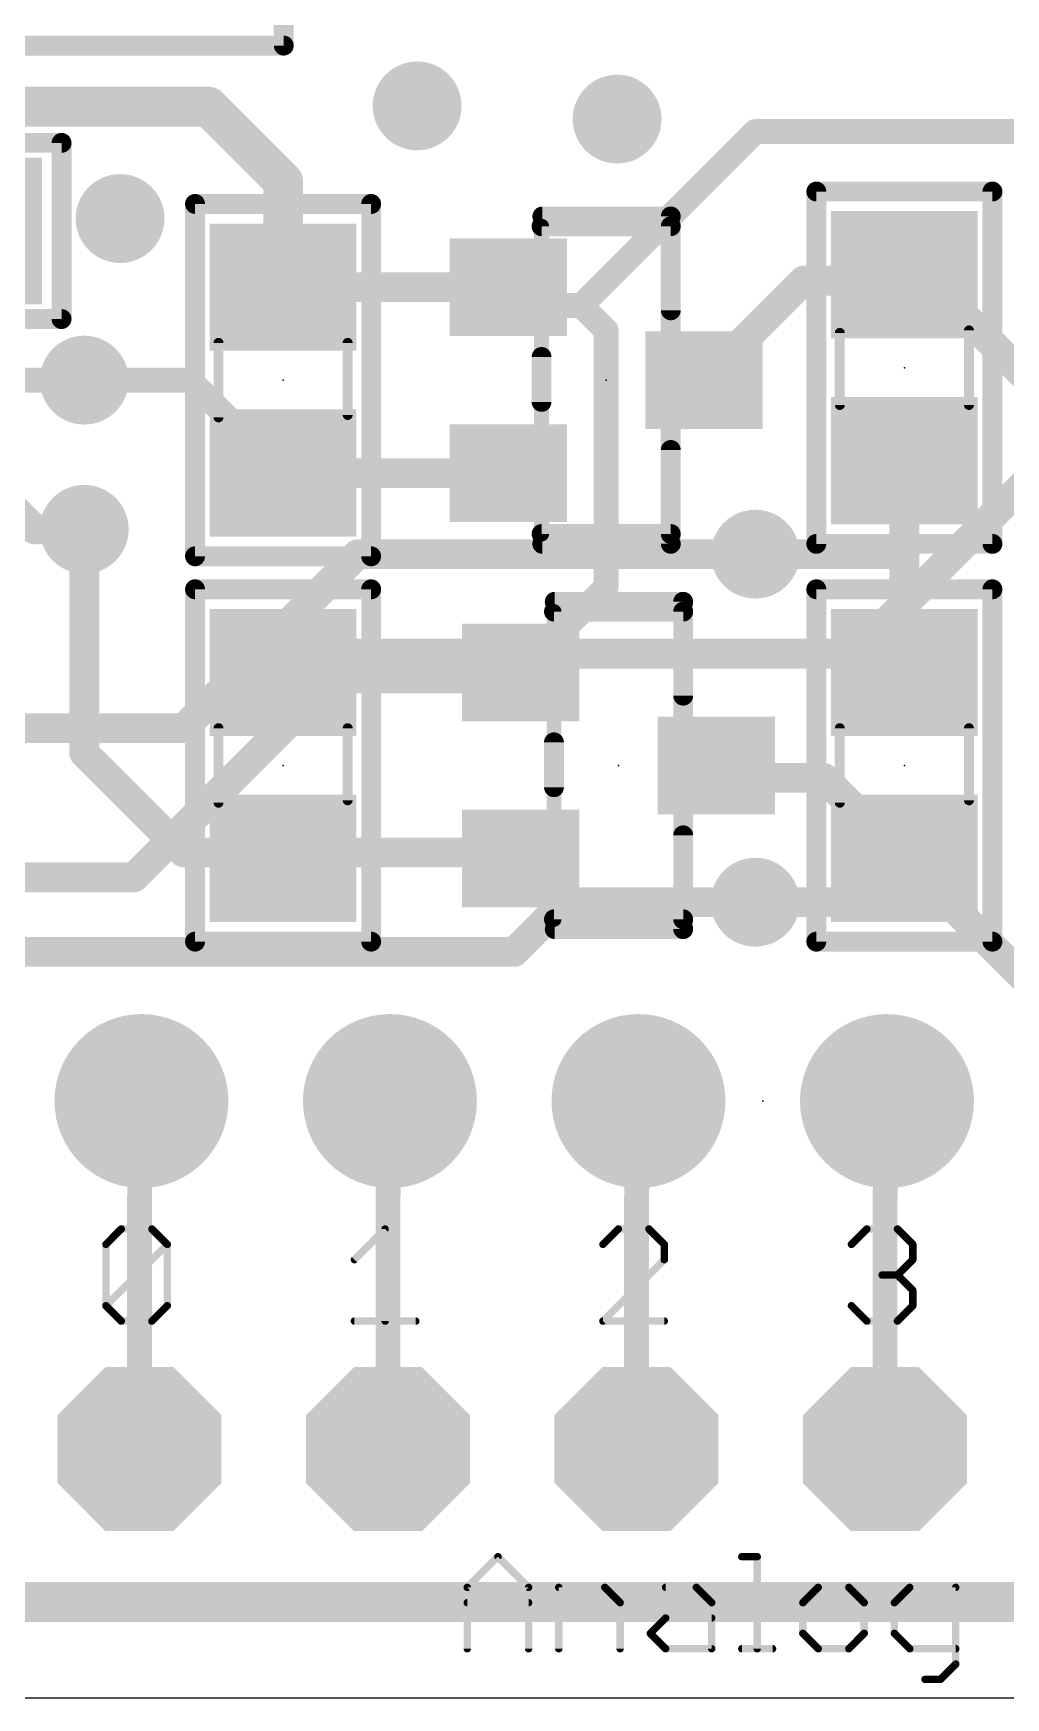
# Model space of a CAD drawing. Extents: x -16 to 117, y 0 to 53.
# Drawn here: x 33.51 to 43.45, y 0 to 17.01 of the extents above; entities that cross this region are included whole.
import ezdxf

# ---------------------------------------------------------------- set-up
doc = ezdxf.new("R2010")
doc.units = 0
for name, color, linetype in [('1', 12, 'CONTINUOUS'), ('16', 132, 'CONTINUOUS'), ('17', 110, 'CONTINUOUS'), ('18', 110, 'CONTINUOUS'), ('20', 53, 'CONTINUOUS'), ('21', 53, 'CONTINUOUS'), ('23', 53, 'CONTINUOUS'), ('51', 253, 'CONTINUOUS')]:
    doc.layers.add(name, color=color, linetype=linetype)

# ---------------------------------------------------------------- blocks, each defined once
blk = doc.blocks.new('RECT')
blk.add_solid([(-0.5, -0.5), (0.5, -0.5), (-0.5, 0.5), (0.5, 0.5)])
blk = doc.blocks.new('ROUNDP')
at = {"const_width": 0.5}
blk.add_lwpolyline([(0, -0.25, 1), (0, 0.25, 1), (0, -0.25)], format="xyb", dxfattribs=at)
blk = doc.blocks.new('OCTAGONP')
at = {"const_width": 0.5}
blk.add_lwpolyline([(-0.25, -0.1036), (-0.25, 0.1036), (-0.1036, 0.25), (0.1036, 0.25), (0.25, 0.1036), (0.25, -0.1036), (0.1036, -0.25), (-0.1036, -0.25), (-0.25, -0.1036), (-0.25, 0.1036)], dxfattribs=at)
blk = doc.blocks.new('ROUNDV')
at = {"const_width": 0.5}
blk.add_lwpolyline([(0, -0.25, 1), (0, 0.25, 1), (0, -0.25)], format="xyb", dxfattribs=at)

msp = doc.modelspace()

# ---------------------------------------------------------------- linework, layer by layer
at = {"layer": '1'}
for points, const_width in [([(35.306, 16.256), (32.512, 16.256)], 0.4064), ([(36.068, 15.494), (35.306, 16.256)], 0.4064), ([(39.116, 14.224), (40.894, 16.002)], 0.254), ([(40.894, 16.002), (44.704, 16.002)], 0.254), ([(36.068, 14.412), (36.068, 15.494)], 0.4064), ([(36.068, 14.412), (36.068, 14.478)], 0.3048), ([(36.068, 14.478), (36.134, 14.412)], 0.3048), ([(41.386, 14.478), (40.37, 13.462)], 0.3048), ([(42.418, 14.478), (41.386, 14.478)], 0.3048), ([(42.418, 14.478), (42.418, 14.539)], 0.3048), ([(42.672, 14.478), (42.418, 14.478)], 0.3048), ([(43.942, 13.208), (42.672, 14.478)], 0.3048), ([(36.134, 14.412), (38.37, 14.412)], 0.3048), ([(38.37, 14.412), (38.558, 14.224)], 0.254), ([(38.558, 14.224), (39.116, 14.224)], 0.254), ([(39.116, 14.224), (39.37, 13.97)], 0.254), ([(39.37, 13.97), (39.37, 11.348)], 0.254), ([(34.036, 13.462), (35.118, 13.462)], 0.254), ([(35.118, 13.462), (36.068, 12.512)], 0.254), ([(42.418, 12.639), (42.418, 12.7)], 0.3048), ([(42.418, 10.475), (42.418, 12.639)], 0.3048), ([(36.068, 12.512), (38.288, 12.512)], 0.3048), ([(38.288, 12.512), (38.354, 12.446)], 0.3048), ([(38.354, 12.446), (38.37, 12.462)], 0.3048), ([(38.37, 12.462), (38.37, 12.512)], 0.3048), ([(34.036, 11.938), (34.036, 9.652)], 0.3048), ([(40.894, 11.684), (42.418, 11.684)], 0.3048), ([(42.418, 11.684), (42.418, 10.475)], 0.3048), ([(39.37, 11.348), (38.497, 10.475)], 0.254), ([(36.129, 10.414), (36.068, 10.475)], 0.3048), ([(38.436, 10.414), (36.129, 10.414)], 0.3048), ([(38.497, 10.475), (38.436, 10.414)], 0.3048), ([(34.036, 9.652), (35.052, 8.636)], 0.3048), ([(40.624, 9.398), (40.497, 9.525)], 0.3048), ([(41.595, 9.398), (40.624, 9.398)], 0.3048), ([(42.418, 8.575), (41.595, 9.398)], 0.3048), ([(35.052, 8.636), (36.129, 8.636)], 0.3048), ([(36.129, 8.636), (36.068, 8.575)], 0.3048), ([(36.129, 8.636), (38.558, 8.636)], 0.3048), ([(38.558, 8.636), (38.497, 8.575)], 0.3048), ([(38.558, 8.636), (38.608, 8.636)], 0.3048), ([(42.418, 8.575), (44.704, 6.289)], 0.3048), ([(42.418, 8.128), (42.418, 8.575)], 0.3048), ([(40.894, 8.128), (42.418, 8.128)], 0.3048), ([(34.6, 5.0598), (34.6202, 6.096)], 0.254), ([(37.14, 5.0598), (37.1602, 6.096)], 0.254), ([(39.68, 5.0598), (39.7002, 6.096)], 0.254), ([(42.22, 5.0598), (42.2402, 6.096)], 0.254), ([(34.6, 2.54), (34.6, 5.0598)], 0.254), ([(37.14, 2.54), (37.14, 5.0598)], 0.254), ([(39.68, 2.54), (39.68, 5.0598)], 0.254), ([(42.22, 2.54), (42.22, 5.0598)], 0.254)]:
    msp.add_lwpolyline(points, dxfattribs=dict(at, const_width=const_width))
for points, const_width in [([(35.3778, 16.3278, 1), (35.2342, 16.1842)], 0.2032), ([(35.306, 16.1544, 1), (35.306, 16.3576)], 0.2032), ([(40.894, 16.0655, 1), (40.894, 15.9385)], 0.127), ([(40.9389, 15.9571, 1), (40.8491, 16.0469)], 0.127), ([(36.1696, 15.494, 1), (35.9664, 15.494)], 0.2032), ([(35.9962, 15.4222, 1), (36.1398, 15.5658)], 0.2032), ([(36.1442, 14.478, 1), (35.9918, 14.478)], 0.1524), ([(36.1219, 14.5319, 1), (36.0141, 14.4241)], 0.1524), ([(41.386, 14.5542, 1), (41.386, 14.4018)], 0.1524), ([(41.4399, 14.4241, 1), (41.3321, 14.5319)], 0.1524), ([(42.4942, 14.539, 1), (42.3418, 14.539)], 0.1524), ([(42.418, 14.5542, 1), (42.418, 14.4018)], 0.1524), ([(42.418, 14.4018, 1), (42.418, 14.5542)], 0.1524), ([(42.7259, 14.5319, 1), (42.6181, 14.4241)], 0.1524), ([(42.672, 14.4018, 1), (42.672, 14.5542)], 0.1524), ([(35.9664, 14.412, 1), (36.1696, 14.412)], 0.2032), ([(35.9918, 14.412, 1), (36.1442, 14.412)], 0.1524), ([(36.134, 14.4882, 1), (36.134, 14.3358)], 0.1524), ([(36.0801, 14.3581, 1), (36.1879, 14.4659)], 0.1524), ([(38.4149, 14.4569, 1), (38.3251, 14.3671)], 0.127), ([(38.37, 14.3358, 1), (38.37, 14.4882)], 0.1524), ([(42.3418, 14.478, 1), (42.4942, 14.478)], 0.1524), ([(38.558, 14.2875, 1), (38.558, 14.1605)], 0.127), ([(38.5131, 14.1791, 1), (38.6029, 14.2689)], 0.127), ([(39.1609, 14.2689, 1), (39.0711, 14.1791)], 0.127), ([(39.0711, 14.2689, 1), (39.1609, 14.1791)], 0.127), ([(39.116, 14.1605, 1), (39.116, 14.2875)], 0.127), ([(39.4335, 13.97, 1), (39.3065, 13.97)], 0.127), ([(39.3251, 13.9251, 1), (39.4149, 14.0149)], 0.127), ([(34.036, 13.5255, 1), (34.036, 13.3985)], 0.127), ([(35.1629, 13.5069, 1), (35.0731, 13.4171)], 0.127), ([(35.118, 13.3985, 1), (35.118, 13.5255)], 0.127), ([(40.3161, 13.5159, 1), (40.4239, 13.4081)], 0.1524), ([(42.4942, 12.7, 1), (42.3418, 12.7)], 0.1524), ([(42.4942, 12.639, 1), (42.3418, 12.639)], 0.1524), ([(36.068, 12.5882, 1), (36.068, 12.4358)], 0.1524), ([(36.0231, 12.4671, 1), (36.1129, 12.5569)], 0.127), ([(38.3419, 12.5659, 1), (38.2341, 12.4581)], 0.1524), ([(38.288, 12.4358, 1), (38.288, 12.5882)], 0.1524), ([(38.4462, 12.512, 1), (38.2938, 12.512)], 0.1524), ([(38.4239, 12.4081, 1), (38.3161, 12.5159)], 0.1524), ([(42.3418, 12.639, 1), (42.4942, 12.639)], 0.1524), ([(38.3001, 12.4999, 1), (38.4079, 12.3921)], 0.1524), ([(38.2938, 12.462, 1), (38.4462, 12.462)], 0.1524), ([(38.3001, 12.3921, 1), (38.4079, 12.4999)], 0.1524), ([(34.1122, 11.938, 1), (33.9598, 11.938)], 0.1524), ([(40.894, 11.7602, 1), (40.894, 11.6078)], 0.1524), ([(42.4942, 11.684, 1), (42.3418, 11.684)], 0.1524), ([(42.418, 11.6078, 1), (42.418, 11.7602)], 0.1524), ([(39.3065, 11.348, 1), (39.4335, 11.348)], 0.127), ([(39.4149, 11.3031, 1), (39.3251, 11.3929)], 0.127), ([(36.1219, 10.5289, 1), (36.0141, 10.4211)], 0.1524), ([(36.129, 10.4902, 1), (36.129, 10.3378)], 0.1524), ([(36.0751, 10.3601, 1), (36.1829, 10.4679)], 0.1524), ([(38.3821, 10.4679, 1), (38.4899, 10.3601)], 0.1524), ([(38.436, 10.3378, 1), (38.436, 10.4902)], 0.1524), ([(38.5509, 10.4211, 1), (38.4431, 10.5289)], 0.1524), ([(38.4521, 10.5199, 1), (38.5419, 10.4301)], 0.127), ([(42.3418, 10.475, 1), (42.4942, 10.475)], 0.1524), ([(42.3418, 10.475, 1), (42.4942, 10.475)], 0.1524), ([(34.0899, 9.7059, 1), (33.9821, 9.5981)], 0.1524), ([(33.9598, 9.652, 1), (34.1122, 9.652)], 0.1524), ([(40.5509, 9.5789, 1), (40.4431, 9.4711)], 0.1524), ([(40.624, 9.4742, 1), (40.624, 9.3218)], 0.1524), ([(40.5701, 9.3441, 1), (40.6779, 9.4519)], 0.1524), ([(41.6489, 9.4519, 1), (41.5411, 9.3441)], 0.1524), ([(41.595, 9.3218, 1), (41.595, 9.4742)], 0.1524), ([(35.052, 8.7122, 1), (35.052, 8.5598)], 0.1524), ([(34.9981, 8.5821, 1), (35.1059, 8.6899)], 0.1524), ([(36.0141, 8.6289, 1), (36.1219, 8.5211)], 0.1524), ([(36.129, 8.7122, 1), (36.129, 8.5598)], 0.1524), ([(36.1829, 8.5821, 1), (36.0751, 8.6899)], 0.1524), ([(36.129, 8.5598, 1), (36.129, 8.7122)], 0.1524), ([(38.4431, 8.6289, 1), (38.5509, 8.5211)], 0.1524), ([(38.558, 8.7122, 1), (38.558, 8.5598)], 0.1524), ([(38.6119, 8.5821, 1), (38.5041, 8.6899)], 0.1524), ([(38.558, 8.5598, 1), (38.558, 8.7122)], 0.1524), ([(38.608, 8.5598, 1), (38.608, 8.7122)], 0.1524), ([(42.4719, 8.6289, 1), (42.3641, 8.5211)], 0.1524), ([(42.4942, 8.575, 1), (42.3418, 8.575)], 0.1524), ([(42.3641, 8.5211, 1), (42.4719, 8.6289)], 0.1524), ([(40.894, 8.2042, 1), (40.894, 8.0518)], 0.1524), ([(42.3418, 8.128, 1), (42.4942, 8.128)], 0.1524), ([(42.418, 8.0518, 1), (42.418, 8.2042)], 0.1524), ([(34.6837, 6.0948, 1), (34.5567, 6.0972)], 0.127), ([(37.2237, 6.0948, 1), (37.0967, 6.0972)], 0.127), ([(39.7637, 6.0948, 1), (39.6367, 6.0972)], 0.127), ([(42.3037, 6.0948, 1), (42.1767, 6.0972)], 0.127), ([(34.6635, 5.0598, 1), (34.5365, 5.0598)], 0.127), ([(34.5365, 5.061, 1), (34.6635, 5.0586)], 0.127), ([(37.2035, 5.0598, 1), (37.0765, 5.0598)], 0.127), ([(37.0765, 5.061, 1), (37.2035, 5.0586)], 0.127), ([(39.7435, 5.0598, 1), (39.6165, 5.0598)], 0.127), ([(39.6165, 5.061, 1), (39.7435, 5.0586)], 0.127), ([(42.2835, 5.0598, 1), (42.1565, 5.0598)], 0.127), ([(42.1565, 5.061, 1), (42.2835, 5.0586)], 0.127), ([(34.5365, 2.54, 1), (34.6635, 2.54)], 0.127), ([(37.0765, 2.54, 1), (37.2035, 2.54)], 0.127), ([(39.6165, 2.54, 1), (39.7435, 2.54)], 0.127), ([(42.1565, 2.54, 1), (42.2835, 2.54)], 0.127)]:
    msp.add_lwpolyline(points, format="xyb", dxfattribs=dict(at, const_width=const_width))
at = {"layer": '16'}
for points, const_width in [([(20.574, 13.462), (34.036, 13.462)], 0.254), ([(32.512, 12.954), (33.528, 11.938)], 0.3048), ([(41.91, 10.668), (43.942, 12.7)], 0.3048), ([(33.528, 11.938), (34.036, 11.938)], 0.3048), ([(35.052, 9.906), (36.83, 11.684)], 0.3048), ([(36.83, 11.684), (40.894, 11.684)], 0.3048), ([(34.544, 8.382), (36.83, 10.668)], 0.3048), ([(36.83, 10.668), (41.91, 10.668)], 0.3048), ([(23.622, 9.906), (35.052, 9.906)], 0.3048), ([(19.812, 8.382), (34.544, 8.382)], 0.3048), ([(38.4302, 7.62), (38.9382, 8.128)], 0.3048), ([(38.9382, 8.128), (40.894, 8.128)], 0.3048), ([(18.796, 7.62), (38.4302, 7.62)], 0.3048), ([(0.366, 0.978), (52.436, 0.978)], 0.4064)]:
    msp.add_lwpolyline(points, dxfattribs=dict(at, const_width=const_width))
for points, const_width in [([(34.036, 13.3985, 1), (34.036, 13.5255)], 0.127), ([(33.528, 12.0142, 1), (33.528, 11.8618)], 0.1524), ([(34.036, 11.8618, 1), (34.036, 12.0142)], 0.1524), ([(33.4741, 11.8841, 1), (33.5819, 11.9919)], 0.1524), ([(36.83, 11.7602, 1), (36.83, 11.6078)], 0.1524), ([(36.8839, 11.6301, 1), (36.7761, 11.7379)], 0.1524), ([(40.894, 11.6078, 1), (40.894, 11.7602)], 0.1524), ([(36.83, 10.7442, 1), (36.83, 10.5918)], 0.1524), ([(36.8839, 10.6141, 1), (36.7761, 10.7219)], 0.1524), ([(41.8561, 10.7219, 1), (41.9639, 10.6141)], 0.1524), ([(41.91, 10.5918, 1), (41.91, 10.7442)], 0.1524), ([(34.9981, 9.9599, 1), (35.1059, 9.8521)], 0.1524), ([(35.052, 9.8298, 1), (35.052, 9.9822)], 0.1524), ([(34.4901, 8.4359, 1), (34.5979, 8.3281)], 0.1524), ([(34.544, 8.3058, 1), (34.544, 8.4582)], 0.1524), ([(38.9382, 8.2042, 1), (38.9382, 8.0518)], 0.1524), ([(38.9921, 8.0741, 1), (38.8843, 8.1819)], 0.1524), ([(40.894, 8.0518, 1), (40.894, 8.2042)], 0.1524), ([(38.3763, 7.6739, 1), (38.4841, 7.5661)], 0.1524), ([(38.4302, 7.5438, 1), (38.4302, 7.6962)], 0.1524)]:
    msp.add_lwpolyline(points, format="xyb", dxfattribs=dict(at, const_width=const_width))
at = {"layer": '20'}
msp.add_line((3, 0), (114.46, 0), dxfattribs=at)
at = {"layer": '21'}
for points, const_width in [([(36.075, 18.68), (36.075, 16.88)], 0.2032), ([(36.075, 16.88), (32.475, 16.88)], 0.2032), ([(30.204, 15.886), (33.804, 15.886)], 0.2032), ([(33.804, 15.886), (33.804, 14.086)], 0.2032), ([(41.518, 11.789), (41.518, 15.389)], 0.2032), ([(41.518, 15.389), (43.318, 15.389)], 0.2032), ([(43.318, 15.389), (43.318, 11.789)], 0.2032), ([(35.168, 15.262), (36.968, 15.262)], 0.2032), ([(35.168, 11.662), (35.168, 15.262)], 0.2032), ([(36.968, 15.262), (36.968, 11.662)], 0.2032), ([(38.7176, 15.1344), (40.0304, 15.1344)], 0.2032), ([(40.0304, 15.1344), (40.0304, 14.1756)], 0.2032), ([(33.804, 14.086), (30.204, 14.086)], 0.2032), ([(38.7096, 13.2396), (38.7096, 13.6984)], 0.2032), ([(40.0304, 12.7484), (40.0304, 11.7896)], 0.2032), ([(36.968, 11.662), (35.168, 11.662)], 0.2032), ([(40.0304, 11.7896), (38.7176, 11.7896)], 0.2032), ([(43.318, 11.789), (41.518, 11.789)], 0.2032), ([(35.168, 11.325), (36.968, 11.325)], 0.2032), ([(35.168, 7.725), (35.168, 11.325)], 0.2032), ([(36.968, 11.325), (36.968, 7.725)], 0.2032), ([(41.518, 11.325), (43.318, 11.325)], 0.2032), ([(41.518, 7.725), (41.518, 11.325)], 0.2032), ([(43.318, 11.325), (43.318, 7.725)], 0.2032), ([(38.8446, 11.1974), (40.1574, 11.1974)], 0.2032), ([(40.1574, 11.1974), (40.1574, 10.2386)], 0.2032), ([(38.8366, 9.3026), (38.8366, 9.7614)], 0.2032), ([(40.1574, 8.8114), (40.1574, 7.8526)], 0.2032), ([(36.968, 7.725), (35.168, 7.725)], 0.2032), ([(40.1574, 7.8526), (38.8446, 7.8526)], 0.2032), ([(43.318, 7.725), (41.518, 7.725)], 0.2032), ([(34.2571, 4.6319), (34.4139, 4.7887)], 0.0762), ([(34.4139, 4.7887), (34.7274, 4.7887)], 0.0762), ([(34.7274, 4.7887), (34.8842, 4.6319)], 0.0762), ([(36.7971, 4.4752), (37.1106, 4.7887)], 0.0762), ([(37.1106, 4.7887), (37.1106, 3.8481)], 0.0762), ([(39.4939, 4.7887), (39.3371, 4.6319)], 0.0762), ([(39.8074, 4.7887), (39.4939, 4.7887)], 0.0762), ([(39.9642, 4.6319), (39.8074, 4.7887)], 0.0762), ([(41.8771, 4.6319), (42.0339, 4.7887)], 0.0762), ([(42.0339, 4.7887), (42.3474, 4.7887)], 0.0762), ([(42.3474, 4.7887), (42.5042, 4.6319)], 0.0762), ([(34.2571, 4.0049), (34.2571, 4.6319)], 0.0762), ([(34.2571, 4.0049), (34.8842, 4.6319)], 0.0762), ([(34.8842, 4.6319), (34.8842, 4.0049)], 0.0762), ([(39.9642, 4.4752), (39.9642, 4.6319)], 0.0762), ([(42.5042, 4.6319), (42.5042, 4.4752)], 0.0762), ([(39.3371, 3.8481), (39.9642, 4.4752)], 0.0762), ([(42.5042, 4.4752), (42.3474, 4.3184)], 0.0762), ([(42.3474, 4.3184), (42.1906, 4.3184)], 0.0762), ([(42.3474, 4.3184), (42.5042, 4.1616)], 0.0762), ([(42.5042, 4.1616), (42.5042, 4.0049)], 0.0762), ([(34.4139, 3.8481), (34.2571, 4.0049)], 0.0762), ([(34.8842, 4.0049), (34.7274, 3.8481)], 0.0762), ([(42.0339, 3.8481), (41.8771, 4.0049)], 0.0762), ([(42.5042, 4.0049), (42.3474, 3.8481)], 0.0762), ([(34.7274, 3.8481), (34.4139, 3.8481)], 0.0762), ([(36.7971, 3.8481), (37.4242, 3.8481)], 0.0762), ([(39.9642, 3.8481), (39.3371, 3.8481)], 0.0762), ([(42.3474, 3.8481), (42.0339, 3.8481)], 0.0762), ([(37.9502, 1.1275), (38.2637, 1.441)], 0.0762), ([(38.2637, 1.441), (38.5773, 1.1275)], 0.0762), ([(40.7568, 1.441), (40.9135, 1.441)], 0.0762), ([(40.9135, 1.441), (40.9135, 0.5004)], 0.0762), ([(37.9502, 0.5004), (37.9502, 1.1275)], 0.0762), ([(38.5773, 1.1275), (38.5773, 0.5004)], 0.0762), ([(38.8857, 0.5004), (38.8857, 1.1275)], 0.0762), ([(38.8857, 1.1275), (39.356, 1.1275)], 0.0762), ([(39.356, 1.1275), (39.5128, 0.9707)], 0.0762), ([(39.978, 1.1275), (40.2915, 1.1275)], 0.0762), ([(40.2915, 1.1275), (40.4483, 0.9707)], 0.0762), ([(41.5372, 1.1275), (41.3804, 0.9707)], 0.0762), ([(41.8507, 1.1275), (41.5372, 1.1275)], 0.0762), ([(42.0075, 0.9707), (41.8507, 1.1275)], 0.0762), ([(42.4727, 1.1275), (42.316, 0.9707)], 0.0762), ([(42.943, 1.1275), (42.4727, 1.1275)], 0.0762), ([(42.943, 0.3436), (42.943, 1.1275)], 0.0762), ([(37.9502, 0.9707), (38.5773, 0.9707)], 0.0762), ([(39.5128, 0.9707), (39.5128, 0.5004)], 0.0762), ([(39.8212, 0.6572), (39.978, 0.8139)], 0.0762), ([(39.978, 0.8139), (40.4483, 0.8139)], 0.0762), ([(40.4483, 0.9707), (40.4483, 0.5004)], 0.0762), ([(41.3804, 0.9707), (41.3804, 0.6572)], 0.0762), ([(42.0075, 0.6572), (42.0075, 0.9707)], 0.0762), ([(42.316, 0.9707), (42.316, 0.6572)], 0.0762), ([(39.978, 0.5004), (39.8212, 0.6572)], 0.0762), ([(41.3804, 0.6572), (41.5372, 0.5004)], 0.0762), ([(41.8507, 0.5004), (42.0075, 0.6572)], 0.0762), ([(42.316, 0.6572), (42.4727, 0.5004)], 0.0762), ([(40.4483, 0.5004), (39.978, 0.5004)], 0.0762), ([(40.7568, 0.5004), (41.0703, 0.5004)], 0.0762), ([(41.5372, 0.5004), (41.8507, 0.5004)], 0.0762), ([(42.4727, 0.5004), (42.943, 0.5004)], 0.0762), ([(42.7863, 0.1869), (42.943, 0.3436)], 0.0762), ([(42.6295, 0.1869), (42.7863, 0.1869)], 0.0762)]:
    msp.add_lwpolyline(points, dxfattribs=dict(at, const_width=const_width))
for points, const_width in [([(36.0242, 16.88, 1), (36.1258, 16.88)], 0.1016), ([(36.075, 16.8292, 1), (36.075, 16.9308)], 0.1016), ([(33.8548, 15.886, 1), (33.7532, 15.886)], 0.1016), ([(33.804, 15.8352, 1), (33.804, 15.9368)], 0.1016), ([(41.5688, 15.389, 1), (41.4672, 15.389)], 0.1016), ([(41.518, 15.4398, 1), (41.518, 15.3382)], 0.1016), ([(43.3688, 15.389, 1), (43.2672, 15.389)], 0.1016), ([(43.318, 15.3382, 1), (43.318, 15.4398)], 0.1016), ([(35.168, 15.3128, 1), (35.168, 15.2112)], 0.1016), ([(35.2188, 15.262, 1), (35.1172, 15.262)], 0.1016), ([(37.0188, 15.262, 1), (36.9172, 15.262)], 0.1016), ([(36.968, 15.2112, 1), (36.968, 15.3128)], 0.1016), ([(38.7176, 15.1852, 1), (38.7176, 15.0836)], 0.1016), ([(40.0812, 15.1344, 1), (39.9796, 15.1344)], 0.1016), ([(40.0304, 15.0836, 1), (40.0304, 15.1852)], 0.1016), ([(33.7532, 14.086, 1), (33.8548, 14.086)], 0.1016), ([(33.804, 14.0352, 1), (33.804, 14.1368)], 0.1016), ([(39.9796, 14.1756, 1), (40.0812, 14.1756)], 0.1016), ([(38.7604, 13.6984, 1), (38.6588, 13.6984)], 0.1016), ([(38.6588, 13.2396, 1), (38.7604, 13.2396)], 0.1016), ([(40.0812, 12.7484, 1), (39.9796, 12.7484)], 0.1016), ([(35.168, 11.7128, 1), (35.168, 11.6112)], 0.1016), ([(36.968, 11.6112, 1), (36.968, 11.7128)], 0.1016), ([(38.7176, 11.8404, 1), (38.7176, 11.7388)], 0.1016), ([(39.9796, 11.7896, 1), (40.0812, 11.7896)], 0.1016), ([(40.0304, 11.7388, 1), (40.0304, 11.8404)], 0.1016), ([(41.518, 11.8398, 1), (41.518, 11.7382)], 0.1016), ([(41.4672, 11.789, 1), (41.5688, 11.789)], 0.1016), ([(43.2672, 11.789, 1), (43.3688, 11.789)], 0.1016), ([(43.318, 11.7382, 1), (43.318, 11.8398)], 0.1016), ([(35.1172, 11.662, 1), (35.2188, 11.662)], 0.1016), ([(36.9172, 11.662, 1), (37.0188, 11.662)], 0.1016), ([(35.168, 11.3758, 1), (35.168, 11.2742)], 0.1016), ([(35.2188, 11.325, 1), (35.1172, 11.325)], 0.1016), ([(37.0188, 11.325, 1), (36.9172, 11.325)], 0.1016), ([(36.968, 11.2742, 1), (36.968, 11.3758)], 0.1016), ([(41.518, 11.3758, 1), (41.518, 11.2742)], 0.1016), ([(41.5688, 11.325, 1), (41.4672, 11.325)], 0.1016), ([(43.3688, 11.325, 1), (43.2672, 11.325)], 0.1016), ([(43.318, 11.2742, 1), (43.318, 11.3758)], 0.1016), ([(38.8446, 11.2482, 1), (38.8446, 11.1466)], 0.1016), ([(40.2082, 11.1974, 1), (40.1066, 11.1974)], 0.1016), ([(40.1574, 11.1466, 1), (40.1574, 11.2482)], 0.1016), ([(40.1066, 10.2386, 1), (40.2082, 10.2386)], 0.1016), ([(38.8874, 9.7614, 1), (38.7858, 9.7614)], 0.1016), ([(38.7858, 9.3026, 1), (38.8874, 9.3026)], 0.1016), ([(40.2082, 8.8114, 1), (40.1066, 8.8114)], 0.1016), ([(35.168, 7.7758, 1), (35.168, 7.6742)], 0.1016), ([(36.968, 7.6742, 1), (36.968, 7.7758)], 0.1016), ([(38.8446, 7.9034, 1), (38.8446, 7.8018)], 0.1016), ([(40.1066, 7.8526, 1), (40.2082, 7.8526)], 0.1016), ([(40.1574, 7.8018, 1), (40.1574, 7.9034)], 0.1016), ([(41.518, 7.7758, 1), (41.518, 7.6742)], 0.1016), ([(43.318, 7.6742, 1), (43.318, 7.7758)], 0.1016), ([(35.1172, 7.725, 1), (35.2188, 7.725)], 0.1016), ([(36.9172, 7.725, 1), (37.0188, 7.725)], 0.1016), ([(41.4672, 7.725, 1), (41.5688, 7.725)], 0.1016), ([(43.2672, 7.725, 1), (43.3688, 7.725)], 0.1016), ([(34.4139, 4.8078, 1), (34.4139, 4.7697)], 0.0381), ([(34.4273, 4.7752, 1), (34.4004, 4.8022)], 0.0381), ([(34.7409, 4.8022, 1), (34.7139, 4.7752)], 0.0381), ([(34.7274, 4.7697, 1), (34.7274, 4.8078)], 0.0381), ([(37.1297, 4.7887, 1), (37.0916, 4.7887)], 0.0381), ([(37.1241, 4.7752, 1), (37.0972, 4.8022)], 0.0381), ([(39.4939, 4.8078, 1), (39.4939, 4.7697)], 0.0381), ([(39.5073, 4.7752, 1), (39.4804, 4.8022)], 0.0381), ([(39.8209, 4.8022, 1), (39.7939, 4.7752)], 0.0381), ([(39.8074, 4.7697, 1), (39.8074, 4.8078)], 0.0381), ([(42.0339, 4.8078, 1), (42.0339, 4.7697)], 0.0381), ([(42.0473, 4.7752, 1), (42.0204, 4.8022)], 0.0381), ([(42.3609, 4.8022, 1), (42.3339, 4.7752)], 0.0381), ([(42.3474, 4.7697, 1), (42.3474, 4.8078)], 0.0381), ([(34.2436, 4.6454, 1), (34.2706, 4.6185)], 0.0381), ([(34.2762, 4.6319, 1), (34.2381, 4.6319)], 0.0381), ([(34.9032, 4.6319, 1), (34.8651, 4.6319)], 0.0381), ([(34.8976, 4.6185, 1), (34.8707, 4.6454)], 0.0381), ([(34.8707, 4.6185, 1), (34.8976, 4.6454)], 0.0381), ([(39.3236, 4.6454, 1), (39.3506, 4.6185)], 0.0381), ([(39.9832, 4.6319, 1), (39.9451, 4.6319)], 0.0381), ([(39.9507, 4.6185, 1), (39.9776, 4.6454)], 0.0381), ([(41.8636, 4.6454, 1), (41.8906, 4.6185)], 0.0381), ([(42.5232, 4.6319, 1), (42.4851, 4.6319)], 0.0381), ([(42.4907, 4.6185, 1), (42.5176, 4.6454)], 0.0381), ([(36.7836, 4.4886, 1), (36.8106, 4.4617)], 0.0381), ([(39.9451, 4.4752, 1), (39.9832, 4.4752)], 0.0381), ([(39.9776, 4.4617, 1), (39.9507, 4.4886)], 0.0381), ([(42.4851, 4.4752, 1), (42.5232, 4.4752)], 0.0381), ([(42.5176, 4.4617, 1), (42.4907, 4.4886)], 0.0381), ([(42.1906, 4.3375, 1), (42.1906, 4.2994)], 0.0381), ([(42.3609, 4.3319, 1), (42.3339, 4.3049)], 0.0381), ([(42.3339, 4.3319, 1), (42.3609, 4.3049)], 0.0381), ([(42.3474, 4.2994, 1), (42.3474, 4.3375)], 0.0381), ([(42.5232, 4.1616, 1), (42.4851, 4.1616)], 0.0381), ([(42.4907, 4.1482, 1), (42.5176, 4.1751)], 0.0381), ([(34.2706, 4.0183, 1), (34.2436, 3.9914)], 0.0381), ([(34.2436, 4.0183, 1), (34.2706, 3.9914)], 0.0381), ([(34.2381, 4.0049, 1), (34.2762, 4.0049)], 0.0381), ([(34.8651, 4.0049, 1), (34.9032, 4.0049)], 0.0381), ([(34.8976, 3.9914, 1), (34.8707, 4.0183)], 0.0381), ([(41.8906, 4.0183, 1), (41.8636, 3.9914)], 0.0381), ([(42.4851, 4.0049, 1), (42.5232, 4.0049)], 0.0381), ([(42.5176, 3.9914, 1), (42.4907, 4.0183)], 0.0381), ([(34.4139, 3.8672, 1), (34.4139, 3.8291)], 0.0381), ([(34.4004, 3.8346, 1), (34.4273, 3.8616)], 0.0381), ([(34.7139, 3.8616, 1), (34.7409, 3.8346)], 0.0381), ([(34.7274, 3.8291, 1), (34.7274, 3.8672)], 0.0381), ([(36.7971, 3.8672, 1), (36.7971, 3.8291)], 0.0381), ([(37.0916, 3.8481, 1), (37.1297, 3.8481)], 0.0381), ([(37.4242, 3.8291, 1), (37.4242, 3.8672)], 0.0381), ([(39.3371, 3.8672, 1), (39.3371, 3.8291)], 0.0381), ([(39.3236, 3.8616, 1), (39.3506, 3.8346)], 0.0381), ([(39.9642, 3.8291, 1), (39.9642, 3.8672)], 0.0381), ([(42.0339, 3.8672, 1), (42.0339, 3.8291)], 0.0381), ([(42.0204, 3.8346, 1), (42.0473, 3.8616)], 0.0381), ([(42.3339, 3.8616, 1), (42.3609, 3.8346)], 0.0381), ([(42.3474, 3.8291, 1), (42.3474, 3.8672)], 0.0381), ([(38.2772, 1.4545, 1), (38.2503, 1.4275)], 0.0381), ([(38.2772, 1.4275, 1), (38.2503, 1.4545)], 0.0381), ([(40.7568, 1.4601, 1), (40.7568, 1.422)], 0.0381), ([(40.9326, 1.441, 1), (40.8945, 1.441)], 0.0381), ([(40.9135, 1.422, 1), (40.9135, 1.4601)], 0.0381), ([(37.9693, 1.1275, 1), (37.9312, 1.1275)], 0.0381), ([(37.9367, 1.1409, 1), (37.9637, 1.114)], 0.0381), ([(38.5963, 1.1275, 1), (38.5582, 1.1275)], 0.0381), ([(38.5638, 1.114, 1), (38.5907, 1.1409)], 0.0381), ([(38.8857, 1.1465, 1), (38.8857, 1.1084)], 0.0381), ([(38.9048, 1.1275, 1), (38.8667, 1.1275)], 0.0381), ([(39.3695, 1.1409, 1), (39.3425, 1.114)], 0.0381), ([(39.356, 1.1084, 1), (39.356, 1.1465)], 0.0381), ([(39.978, 1.1465, 1), (39.978, 1.1084)], 0.0381), ([(40.305, 1.1409, 1), (40.2781, 1.114)], 0.0381), ([(40.2915, 1.1084, 1), (40.2915, 1.1465)], 0.0381), ([(41.5372, 1.1465, 1), (41.5372, 1.1084)], 0.0381), ([(41.5507, 1.114, 1), (41.5237, 1.1409)], 0.0381), ([(41.8642, 1.1409, 1), (41.8373, 1.114)], 0.0381), ([(41.8507, 1.1084, 1), (41.8507, 1.1465)], 0.0381), ([(42.4727, 1.1465, 1), (42.4727, 1.1084)], 0.0381), ([(42.4862, 1.114, 1), (42.4592, 1.1409)], 0.0381), ([(42.9621, 1.1275, 1), (42.924, 1.1275)], 0.0381), ([(42.943, 1.1084, 1), (42.943, 1.1465)], 0.0381), ([(37.9502, 0.9898, 1), (37.9502, 0.9516)], 0.0381), ([(38.5773, 0.9516, 1), (38.5773, 0.9898)], 0.0381), ([(39.5318, 0.9707, 1), (39.4937, 0.9707)], 0.0381), ([(39.4993, 0.9572, 1), (39.5263, 0.9842)], 0.0381), ([(39.978, 0.833, 1), (39.978, 0.7949)], 0.0381), ([(39.9915, 0.8005, 1), (39.9645, 0.8274)], 0.0381), ([(40.4674, 0.9707, 1), (40.4293, 0.9707)], 0.0381), ([(40.4348, 0.9572, 1), (40.4618, 0.9842)], 0.0381), ([(40.4483, 0.7949, 1), (40.4483, 0.833)], 0.0381), ([(41.367, 0.9842, 1), (41.3939, 0.9572)], 0.0381), ([(41.3995, 0.9707, 1), (41.3614, 0.9707)], 0.0381), ([(42.0266, 0.9707, 1), (41.9885, 0.9707)], 0.0381), ([(41.994, 0.9572, 1), (42.021, 0.9842)], 0.0381), ([(42.3025, 0.9842, 1), (42.3294, 0.9572)], 0.0381), ([(42.335, 0.9707, 1), (42.2969, 0.9707)], 0.0381), ([(39.8347, 0.6706, 1), (39.8078, 0.6437)], 0.0381), ([(39.8078, 0.6706, 1), (39.8347, 0.6437)], 0.0381), ([(41.3939, 0.6706, 1), (41.367, 0.6437)], 0.0381), ([(42.021, 0.6437, 1), (41.994, 0.6706)], 0.0381), ([(42.3294, 0.6706, 1), (42.3025, 0.6437)], 0.0381), ([(37.9312, 0.5004, 1), (37.9693, 0.5004)], 0.0381), ([(38.5582, 0.5004, 1), (38.5963, 0.5004)], 0.0381), ([(38.8667, 0.5004, 1), (38.9048, 0.5004)], 0.0381), ([(39.4937, 0.5004, 1), (39.5318, 0.5004)], 0.0381), ([(39.978, 0.5195, 1), (39.978, 0.4814)], 0.0381), ([(39.9645, 0.4869, 1), (39.9915, 0.5139)], 0.0381), ([(40.4293, 0.5004, 1), (40.4674, 0.5004)], 0.0381), ([(40.4483, 0.4814, 1), (40.4483, 0.5195)], 0.0381), ([(40.7568, 0.5195, 1), (40.7568, 0.4814)], 0.0381), ([(40.8945, 0.5004, 1), (40.9326, 0.5004)], 0.0381), ([(41.0703, 0.4814, 1), (41.0703, 0.5195)], 0.0381), ([(41.3614, 0.6572, 1), (41.3995, 0.6572)], 0.0381), ([(41.5372, 0.5195, 1), (41.5372, 0.4814)], 0.0381), ([(41.5237, 0.4869, 1), (41.5507, 0.5139)], 0.0381), ([(41.8373, 0.5139, 1), (41.8642, 0.4869)], 0.0381), ([(41.8507, 0.4814, 1), (41.8507, 0.5195)], 0.0381), ([(41.9885, 0.6572, 1), (42.0266, 0.6572)], 0.0381), ([(42.2969, 0.6572, 1), (42.335, 0.6572)], 0.0381), ([(42.4727, 0.5195, 1), (42.4727, 0.4814)], 0.0381), ([(42.4592, 0.4869, 1), (42.4862, 0.5139)], 0.0381), ([(42.943, 0.4814, 1), (42.943, 0.5195)], 0.0381), ([(42.924, 0.3436, 1), (42.9621, 0.3436)], 0.0381), ([(42.9565, 0.3302, 1), (42.9296, 0.3571)], 0.0381), ([(42.6295, 0.2059, 1), (42.6295, 0.1678)], 0.0381), ([(42.7728, 0.2003, 1), (42.7997, 0.1734)], 0.0381), ([(42.7863, 0.1678, 1), (42.7863, 0.2059)], 0.0381)]:
    msp.add_lwpolyline(points, format="xyb", dxfattribs=dict(at, const_width=const_width))
at = {"layer": '23'}
for p in [(36.068, 13.462), (39.37, 13.462), (42.418, 13.589), (36.068, 9.525), (39.497, 9.525), (42.418, 9.525), (40.9702, 6.096)]:
    msp.add_point(p, dxfattribs=at)
at = {"layer": '51'}
msp.add_line((-16.2, 0), (49.84, 0), dxfattribs=at)
for points, const_width in [([(38.7096, 15.0344), (40.0304, 15.0344)], 0.2032), ([(40.0304, 15.0344), (40.0304, 11.8896)], 0.2032), ([(38.7096, 11.8896), (38.7096, 15.0344)], 0.1524), ([(41.758, 13.945), (41.758, 13.208)], 0.1016), ([(43.078, 13.97), (43.078, 13.208)], 0.1016), ([(35.408, 13.081), (35.408, 13.843)], 0.1016), ([(36.728, 13.106), (36.728, 13.843)], 0.1016), ([(40.0304, 11.8896), (38.7096, 11.8896)], 0.2032), ([(38.8366, 11.0974), (40.1574, 11.0974)], 0.2032), ([(38.8366, 7.9526), (38.8366, 11.0974)], 0.1524), ([(40.1574, 11.0974), (40.1574, 7.9526)], 0.2032), ([(35.408, 9.144), (35.408, 9.906)], 0.1016), ([(36.728, 9.169), (36.728, 9.906)], 0.1016), ([(41.758, 9.144), (41.758, 9.906)], 0.1016), ([(43.078, 9.169), (43.078, 9.906)], 0.1016), ([(40.1574, 7.9526), (38.8366, 7.9526)], 0.2032)]:
    msp.add_lwpolyline(points, dxfattribs=dict(at, const_width=const_width))
for points, const_width in [([(38.7096, 15.0852, 1), (38.7096, 14.9836)], 0.1016), ([(40.0812, 15.0344, 1), (39.9796, 15.0344)], 0.1016), ([(40.0304, 14.9836, 1), (40.0304, 15.0852)], 0.1016), ([(38.7477, 15.0344, 1), (38.6715, 15.0344)], 0.0762), ([(41.7834, 13.945, 1), (41.7326, 13.945)], 0.0508), ([(43.1034, 13.97, 1), (43.0526, 13.97)], 0.0508), ([(35.4334, 13.843, 1), (35.3826, 13.843)], 0.0508), ([(36.7534, 13.843, 1), (36.7026, 13.843)], 0.0508), ([(35.3826, 13.081, 1), (35.4334, 13.081)], 0.0508), ([(36.7026, 13.106, 1), (36.7534, 13.106)], 0.0508), ([(41.7326, 13.208, 1), (41.7834, 13.208)], 0.0508), ([(43.0526, 13.208, 1), (43.1034, 13.208)], 0.0508), ([(38.7096, 11.9404, 1), (38.7096, 11.8388)], 0.1016), ([(38.6715, 11.8896, 1), (38.7477, 11.8896)], 0.0762), ([(39.9796, 11.8896, 1), (40.0812, 11.8896)], 0.1016), ([(40.0304, 11.8388, 1), (40.0304, 11.9404)], 0.1016), ([(38.8366, 11.1482, 1), (38.8366, 11.0466)], 0.1016), ([(38.8747, 11.0974, 1), (38.7985, 11.0974)], 0.0762), ([(40.2082, 11.0974, 1), (40.1066, 11.0974)], 0.1016), ([(40.1574, 11.0466, 1), (40.1574, 11.1482)], 0.1016), ([(35.4334, 9.906, 1), (35.3826, 9.906)], 0.0508), ([(36.7534, 9.906, 1), (36.7026, 9.906)], 0.0508), ([(41.7834, 9.906, 1), (41.7326, 9.906)], 0.0508), ([(43.1034, 9.906, 1), (43.0526, 9.906)], 0.0508), ([(36.7026, 9.169, 1), (36.7534, 9.169)], 0.0508), ([(43.0526, 9.169, 1), (43.1034, 9.169)], 0.0508), ([(35.3826, 9.144, 1), (35.4334, 9.144)], 0.0508), ([(41.7326, 9.144, 1), (41.7834, 9.144)], 0.0508), ([(38.8366, 8.0034, 1), (38.8366, 7.9018)], 0.1016), ([(40.1066, 7.9526, 1), (40.2082, 7.9526)], 0.1016), ([(40.1574, 7.9018, 1), (40.1574, 8.0034)], 0.1016), ([(38.7985, 7.9526, 1), (38.8747, 7.9526)], 0.0762)]:
    msp.add_lwpolyline(points, format="xyb", dxfattribs=dict(at, const_width=const_width))

# ---------------------------------------------------------------- block references
at = {"layer": '1', "xscale": 1.3, "yscale": 1.5}
for p, rotation in [((32.954, 14.986), 180), ((42.418, 14.539), 270), ((36.068, 14.412), 90), ((42.418, 12.639), 270), ((36.068, 12.512), 90), ((36.068, 10.475), 90), ((42.418, 10.475), 90), ((36.068, 8.575), 90), ((42.418, 8.575), 90)]:
    msp.add_blockref('RECT', p, dxfattribs=dict(at, rotation=rotation))
at = {"layer": '1', "yscale": 1.2, "rotation": 270}
for p in [(38.37, 14.412), (40.37, 13.462), (38.37, 12.512), (38.497, 10.475), (40.497, 9.525), (38.497, 8.575)]:
    msp.add_blockref('RECT', p, dxfattribs=at)
at = {"layer": '17', "xscale": 1.778, "yscale": 1.778, "rotation": 270}
for p in [(34.6202, 6.096), (34.6202, 6.096), (37.1602, 6.096), (37.1602, 6.096), (39.7002, 6.096), (39.7002, 6.096), (42.2402, 6.096), (42.2402, 6.096)]:
    msp.add_blockref('ROUNDP', p, dxfattribs=at)
at = {"layer": '17', "xscale": 1.6764, "yscale": 1.6764}
for p in [(34.6, 2.54), (34.6, 2.54), (37.14, 2.54), (37.14, 2.54), (39.68, 2.54), (39.68, 2.54), (42.22, 2.54), (42.22, 2.54)]:
    msp.add_blockref('OCTAGONP', p, dxfattribs=at)
at = {"layer": '18', "xscale": 0.908, "yscale": 0.908}
for p in [(37.438, 16.264), (37.438, 16.264), (39.482, 16.129), (39.482, 16.129), (34.402, 15.113), (34.402, 15.113), (34.036, 13.462), (34.036, 13.462), (34.036, 11.938), (34.036, 11.938), (40.894, 11.684), (40.894, 11.684), (40.894, 8.128), (40.894, 8.128)]:
    msp.add_blockref('ROUNDV', p, dxfattribs=at)
at = {"layer": '51'}
for p, xscale, yscale, rotation in [((38.3667, 14.4018), 0.4572, 0.5842, 270), ((42.4192, 14.3062), 0.7501, 1.4501, 270), ((36.0669, 14.1927), 0.7501, 1.4501, 90), ((40.3733, 13.462), 0.4572, 0.5842, 270), ((36.0669, 12.7449), 0.7501, 1.4501, 90), ((42.4192, 12.8584), 0.7501, 1.4501, 270), ((38.3667, 12.5222), 0.4572, 0.5842, 270), ((36.0669, 10.2557), 0.7501, 1.4501, 90), ((38.4937, 10.4648), 0.4572, 0.5842, 270), ((42.4169, 10.2557), 0.7501, 1.4501, 90), ((40.5003, 9.525), 0.4572, 0.5842, 270), ((36.0669, 8.8079), 0.7501, 1.4501, 90), ((42.4169, 8.8079), 0.7501, 1.4501, 90), ((38.4937, 8.5852), 0.4572, 0.5842, 270), ((34.6202, 6.096), 0.508, 0.508, 180), ((37.1602, 6.096), 0.508, 0.508, 180), ((39.7002, 6.096), 0.508, 0.508, 180), ((42.2402, 6.096), 0.508, 0.508, 180)]:
    msp.add_blockref('RECT', p, dxfattribs=dict(at, xscale=xscale, yscale=yscale, rotation=rotation))

doc.saveas('drawing.dxf')
